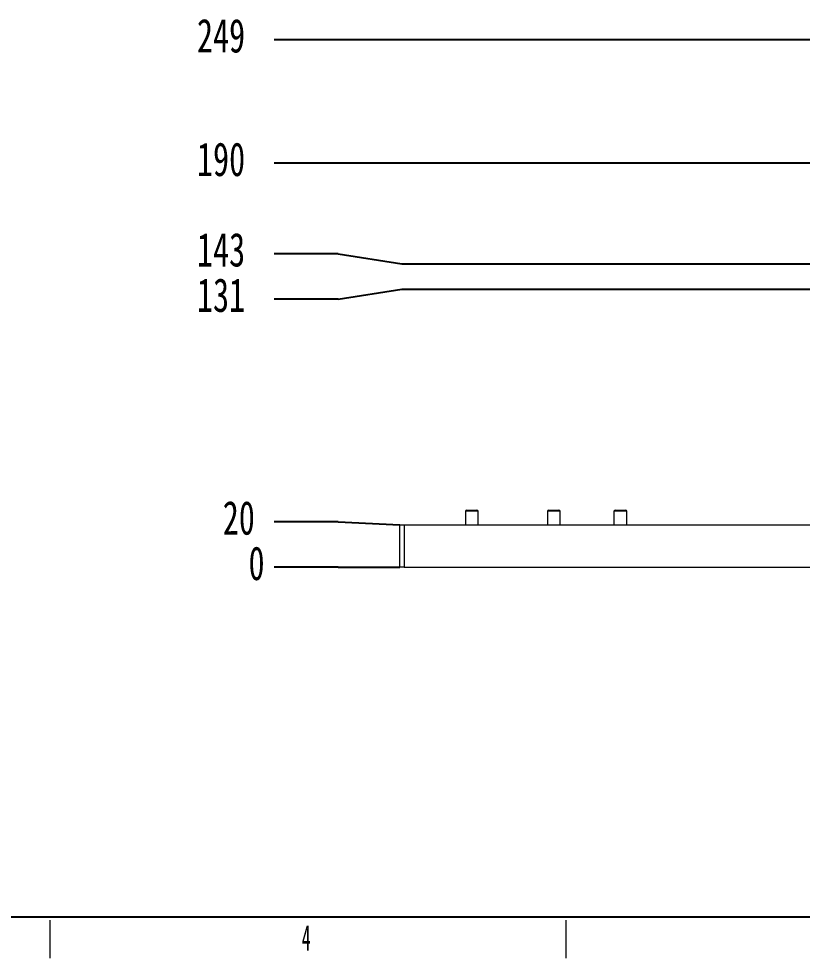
# Model space of a CAD drawing. Header units: millimetres. Extents: x 29 to 2500, y -68 to 1852.
# Drawn here: x 762.3 to 1131.2, y 12.3 to 454.8 of the extents above; entities that cross this region are included whole.
import ezdxf

# ---------------------------------------------------------------- set-up
doc = ezdxf.new("R2010")
doc.units = ezdxf.units.MM
doc.header["$LTSCALE"] = 6
doc.layers.add('1', color=70, linetype='Continuous')
doc.layers.add('12', color=4, linetype='Continuous')
doc.styles.add('SLDTEXTSTYLE2', font='TXT', dxfattribs={"width": 0.7})
doc.styles.add('SLDTEXTSTYLE5', font='TXT', dxfattribs={"width": 0.525})
doc.dimstyles.new('SLDDIMSTYLE0', dxfattribs={"dimtxt": 18.169434, "dimasz": 4.5, "dimexe": 0, "dimexo": 0.0625, "dimgap": 4.542358, "dimtad": 0, "dimtih": 1, "dimtoh": 1, "dimdec": 0, "dimrnd": 1e-09, "dimdsep": 46, "dimtxsty": 'SLDTEXTSTYLE2', "dimblk1": 'NONE', "dimblk2": 'NONE', "dimsah": 1, "dimcen": 0.09, "dimadec": 0, "dimazin": 2, "dimtfac": 1, "dimtdec": 3, "dimtofl": 0, "dimtmove": 0, "dimatfit": 3, "dimldrblk": 'NONE', "dimfxl": 0, "dimfrac": 2, "dimtolj": 1, "dimtzin": 12, "dimarcsym": 0})
doc.dimstyles.new('SLDDIMSTYLE1', dxfattribs={"dimtxt": 18.169434, "dimasz": 4.5, "dimexe": 0, "dimexo": 0.0625, "dimgap": 4.542358, "dimtad": 0, "dimtih": 1, "dimtoh": 1, "dimrnd": 1e-09, "dimzin": 12, "dimdsep": 46, "dimtxsty": 'SLDTEXTSTYLE2', "dimblk1": 'NONE', "dimblk2": 'NONE', "dimsah": 1, "dimcen": 0.09, "dimadec": 0, "dimazin": 3, "dimtfac": 1, "dimtdec": 3, "dimtofl": 0, "dimtmove": 0, "dimatfit": 3, "dimldrblk": 'NONE', "dimfxl": 0, "dimfrac": 2, "dimtolj": 1, "dimtzin": 12, "dimarcsym": 0})
doc.dimstyles.new('SLDDIMSTYLE2', dxfattribs={"dimtxt": 18.169434, "dimasz": 4.5, "dimexe": 0, "dimexo": 0.0625, "dimgap": 4.542358, "dimtad": 0, "dimtih": 1, "dimtoh": 1, "dimdec": 0, "dimrnd": 1e-09, "dimzin": 12, "dimdsep": 46, "dimtxsty": 'SLDTEXTSTYLE2', "dimblk1": 'NONE', "dimblk2": 'NONE', "dimsah": 1, "dimcen": 0.09, "dimadec": 0, "dimazin": 3, "dimtfac": 1, "dimtdec": 3, "dimtofl": 0, "dimtmove": 0, "dimatfit": 3, "dimldrblk": 'NONE', "dimfxl": 0, "dimfrac": 2, "dimtolj": 1, "dimtzin": 12, "dimarcsym": 0})

# ---------------------------------------------------------------- blocks, each defined once
blk = doc.blocks.new('블록12')
blk.add_line((47.98, 31.81), (2477.98, 31.81))
at = {"color": 9, "linetype": 'Continuous', "lineweight": 18}
for p, q in [((776.98, 12.27), (776.98, 30.27)), ((1019.98, 12.27), (1019.98, 30.27))]:
    blk.add_line(p, q, dxfattribs=at)
blk = doc.blocks.new('_D')
at = {"layer": '1'}
for q in [(882.6, 196.39), (941.77, 196.39)]:
    blk.add_line((912.6, 196.39), q, dxfattribs=at)
at = {"layer": '1', "insert": (870.46, 206.27), "char_height": 15.88, "attachment_point": 1, "style": 'SLDTEXTSTYLE2'}
blk.add_mtext('0', dxfattribs=at)
blk = doc.blocks.new('_None')
blk = doc.blocks.new('_D_1')
at = {"layer": '1'}
for q in [(882.6, 217.77), (941.77, 216.39)]:
    blk.add_line((912.6, 217.77), q, dxfattribs=at)
at = {"layer": '1', "insert": (858.32, 227.65), "char_height": 15.875, "attachment_point": 1, "style": 'SLDTEXTSTYLE2'}
blk.add_mtext('20', dxfattribs=at)
blk = doc.blocks.new('_D_2')
at = {"layer": '1'}
for p, q in [((912.6, 322.7), (942.6, 327.39)), ((942.6, 327.39), (1135.77, 327.39)), ((912.6, 322.7), (882.6, 322.7))]:
    blk.add_line(p, q, dxfattribs=at)
at = {"layer": '1', "insert": (846.18, 332.58), "char_height": 15.875, "attachment_point": 1, "style": 'SLDTEXTSTYLE2'}
blk.add_mtext('131', dxfattribs=at)
blk = doc.blocks.new('_D_3')
at = {"layer": '1'}
for p, q in [((912.6, 344.08), (882.6, 344.08)), ((912.6, 344.08), (942.6, 339.39)), ((942.6, 339.39), (1145.27, 339.39))]:
    blk.add_line(p, q, dxfattribs=at)
at = {"layer": '1', "insert": (846.18, 353.96), "char_height": 15.875, "attachment_point": 1, "style": 'SLDTEXTSTYLE2'}
blk.add_mtext('143', dxfattribs=at)
blk = doc.blocks.new('_D_4')
at = {"layer": '1'}
blk.add_line((1333.27, 386.69), (882.6, 386.69), dxfattribs=at)
at = {"layer": '1', "insert": (846.18, 396.57), "char_height": 15.875, "attachment_point": 1, "style": 'SLDTEXTSTYLE2'}
blk.add_mtext('190', dxfattribs=at)
blk = doc.blocks.new('_D_5')
at = {"layer": '1'}
blk.add_line((1186.4, 444.89), (882.6, 444.89), dxfattribs=at)
at = {"layer": '1', "insert": (846.18, 454.77), "char_height": 15.875, "attachment_point": 1, "style": 'SLDTEXTSTYLE2'}
blk.add_mtext('249', dxfattribs=at)

msp = doc.modelspace()

# ---------------------------------------------------------------- linework, layer by layer
at = {"color": 7, "linetype": 'Continuous', "lineweight": 18}
for p, q in [((972.565, 222.79), (972.565, 216.39)), ((977.718, 222.79), (972.565, 222.79)), ((973.165, 223.39), (977.288, 223.39)), ((977.288, 223.39), (977.965, 223.39)), ((978.565, 222.79), (977.718, 222.79)), ((978.565, 216.39), (978.565, 222.79)), ((1011.265, 222.79), (1011.265, 216.39)), ((1017.265, 222.79), (1011.265, 222.79)), ((1011.865, 223.39), (1016.665, 223.39)), ((1017.265, 216.39), (1017.265, 222.79)), ((1042.565, 222.79), (1042.565, 216.39)), ((1048.565, 222.79), (1042.565, 222.79)), ((1043.165, 223.39), (1047.965, 223.39)), ((1048.565, 216.39), (1048.565, 222.79)), ((941.765, 196.39), (941.765, 216.39)), ((941.765, 216.39), (943.765, 216.39)), ((943.765, 216.39), (943.765, 196.39)), ((943.765, 216.39), (1489.765, 216.39)), ((943.765, 196.39), (941.765, 196.39)), ((943.765, 196.39), (1489.765, 196.39))]:
    msp.add_line(p, q, dxfattribs=at)
for centre, start, end in [((973.165, 222.79), 90, 180), ((977.965, 222.79), 0, 90), ((1011.865, 222.79), 90, 180), ((1016.665, 222.79), 360, 90), ((1043.165, 222.79), 90, 180), ((1047.965, 222.79), 360, 90)]:
    msp.add_arc(centre, 0.6, start, end, dxfattribs=at)

# ---------------------------------------------------------------- block references
at = {"color": 7, "linetype": 'Continuous'}
msp.add_blockref('블록12', (0, 0), dxfattribs=at)

# ---------------------------------------------------------------- texts
at = {"layer": '12', "insert": (897.633, 27.89), "char_height": 12, "attachment_point": 2, "style": 'SLDTEXTSTYLE5'}
msp.add_mtext('4', dxfattribs=at)

# ---------------------------------------------------------------- dimensions: what is measured, and where the dimension line sits
at = {"layer": '1'}
for feature_location, offset, origin, dimstyle, picture, middle in [((1192.397525821, 444.890162901), (-309.793230297, 0), (941.765299378, 196.390162901), 'SLDDIMSTYLE2', '_D_5', (864.392142414, 444.890162901)), ((1339.265, 386.69), (-456.661, 0), (941.765, 196.39), 'SLDDIMSTYLE2', '_D_4', (864.392, 386.69)), ((1151.265, 339.39), (-268.661, 4.689), (941.765, 196.39), 'SLDDIMSTYLE1', '_D_3', (864.392, 344.079)), ((1141.765, 327.39), (-259.161, -4.689), (941.765, 196.39), 'SLDDIMSTYLE1', '_D_2', (864.392, 322.701)), ((941.765, 216.39), (-59.161, 1.378), (941.765, 196.39), 'SLDDIMSTYLE1', '_D_1', (870.463, 217.768)), ((941.765299378, 196.390162901), (-59.161003853, 0), (941.765299378, 196.390162901), 'SLDDIMSTYLE0', '_D', (876.533577821, 196.390162901))]:
    dim = msp.add_ordinate_dim(feature_location=feature_location, offset=offset, dtype=0, origin=origin, dimstyle=dimstyle, dxfattribs=at)
    dim.commit()
    dim.dimension.update_dxf_attribs({"geometry": picture, "text_midpoint": middle})

doc.saveas('drawing.dxf')
